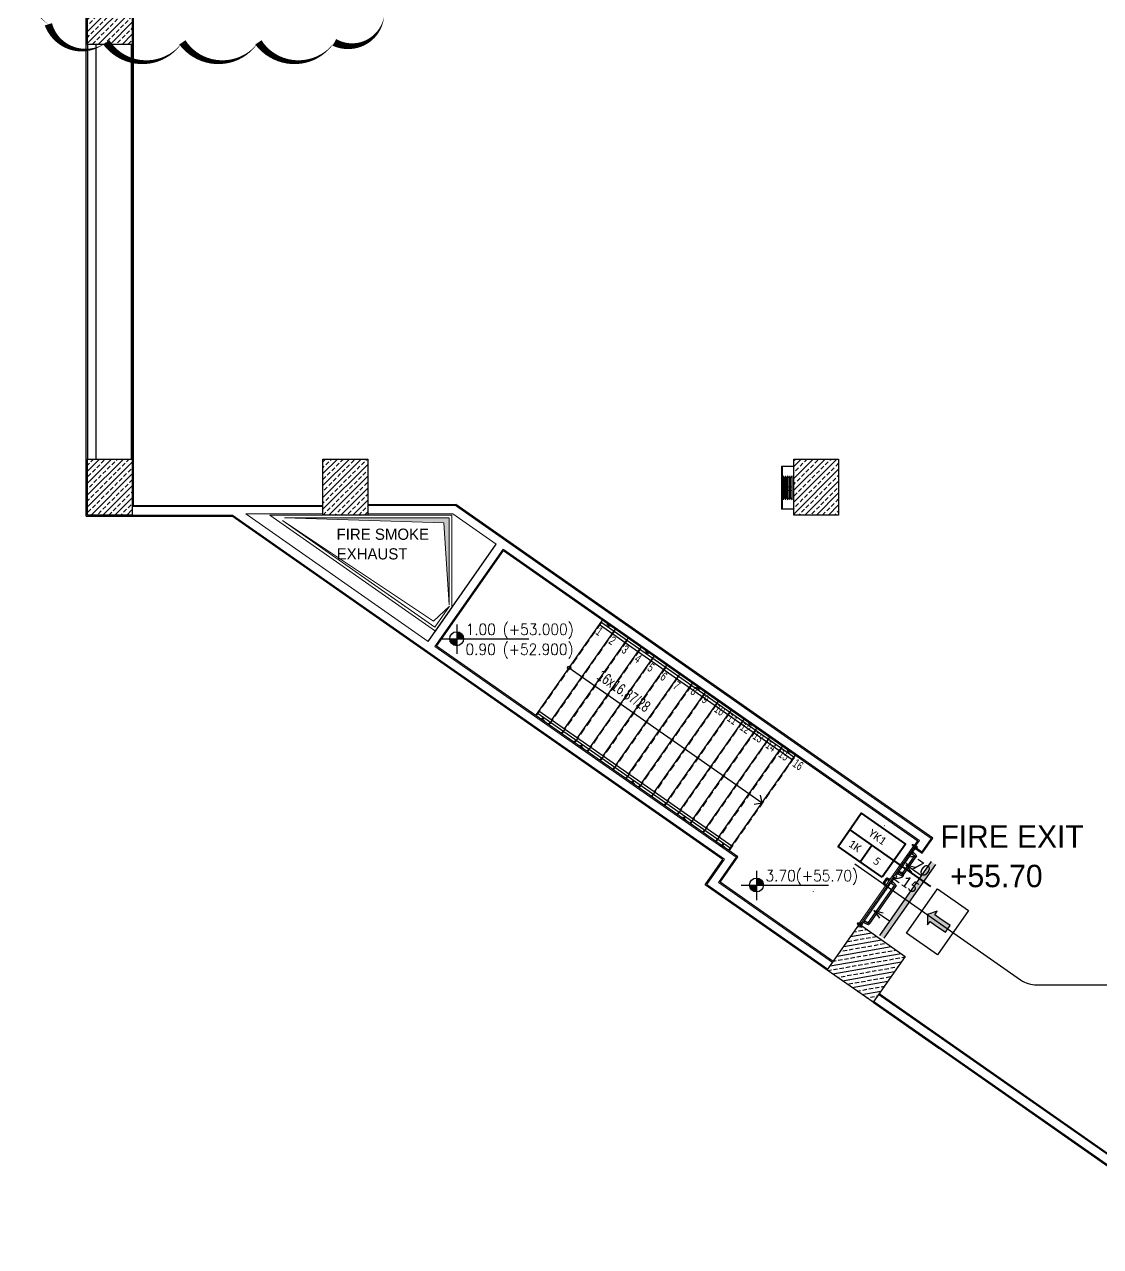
# Model space of a CAD drawing. Header units: metres. Extents: x -11418 to 773, y -8631 to 3561.
# Drawn here: x -9851 to -7931, y -8031 to -5850 of the extents above; entities that cross this region are included whole.
import ezdxf
from ezdxf.enums import TextEntityAlignment as Align

# ---------------------------------------------------------------- set-up
doc = ezdxf.new("R2010")
doc.units = ezdxf.units.M
doc.header["$LTSCALE"] = 0.01
doc.header["$MEASUREMENT"] = 0
doc.linetypes.add('DOT', pattern=[6.35, 0, -6.35])
doc.linetypes.add('HIDDEN', pattern=[9.525, 6.35, -3.175])
doc.layers.get('0').update_dxf_attribs({"color": 30, "lineweight": 0})
for name, color, linetype in [('6', 242, 'Continuous'), ('AG-DOOR', 2, 'Continuous'), ('AG-DOOR-OPENING', 9, 'HIDDEN'), ('AG-ELEV-02', 152, 'Continuous'), ('AG-HATCH', 9, 'Continuous'), ('AG-HIDDEN', 9, 'HIDDEN'), ('AG-PLASTER', 73, 'Continuous'), ('AG-STAIR', 3, 'Continuous'), ('AG-TEXT', 7, 'Continuous'), ('AR-HANDRAIL', 20, 'Continuous'), ('AR-WALL-GYP-WHITE', 44, 'Continuous'), ('V-0_Hatch_Concrete', 252, 'Continuous'), ('V-0_Notation_Level_200', 2, 'Continuous'), ('V-0_Notation_Level_200 @ 10', 2, 'Continuous'), ('V-0_Notation_Level_200 @ 50', 2, 'Continuous'), ('V-2_Column', 160, 'Continuous')]:
    doc.layers.add(name, color=color, linetype=linetype)
for name, color, linetype, lineweight in [('AG-DOOR-NOTATION-FIRE', 1, 'Continuous', 40), ('AG-Door_Aluminum', 60, 'Continuous', 13), ('AG-FIRE-HOSE', 1, 'Continuous', 0), ('AG-Insulation_Heat_Rockwool', 95, 'BATTING', 13), ('AG-Metal_Profile', 122, 'Continuous', 18), ('AG-Wall', 4, 'Continuous', 20), ('HOLD', 7, 'Continuous', 0), ('shaft', 3, 'Continuous', 20)]:
    doc.layers.add(name, color=color, linetype=linetype, lineweight=lineweight)
doc.styles.add('$0$IIS IKEA SANS', font='')
doc.styles.add('ARIAL', font='arial.ttf', dxfattribs={"width": 0.9})
doc.styles.add('CALIBRI LIGHT', font='calibril.ttf')
doc.styles.add('IIS IKEA SANS', font='')
doc.styles.add('KOT', font='simplex.shx', dxfattribs={"width": 0.9})
doc.styles.get('$0$IIS IKEA SANS').set_extended_font_data('IKEA Sans')
doc.styles.get('IIS IKEA SANS').set_extended_font_data('IKEA Sans')
doc.linetypes.add('BATTING', pattern='A,0.00254,-2.54,[134,ltypeshp.shx,S=2.54,R=0,X=-2.54,Y=0],-5.08,[134,ltypeshp.shx,S=2.54,R=180,X=2.54,Y=0],-2.54', length=10.16254)

# ---------------------------------------------------------------- blocks, each defined once
blk = doc.blocks.new('IIS_RoomInfo_2D')
at = {"style": 'IIS IKEA SANS'}
for tag, p, height in [('IIS_ROOMINFO_1:ROOMNAME', (-5.19, 1.61), 2), ('IIS_ROOMINFO_1:ROOMNO', (-5.19, -1.39), 2), ('IIS_ROOMINFO_1:ROOMM2', (-5.19, -3.64), 1.25)]:
    blk.add_attdef(tag, p, '', height=height, dxfattribs=at)
blk = doc.blocks.new('150714_ARSA$0$KOLON 80X120')
at = {"layer": 'V-0_Hatch_Concrete'}
h = blk.add_hatch(dxfattribs=at)
h.set_pattern_fill('ANSI33', color=256, scale=60)
h.set_pattern_definition([(45, (-19036.79, -4512.143), (-10.606602, 10.606602), []), (45, (-19026.183, -4512.143), (-10.606602, 10.606602), [7.5, -3.75])])
h.paths.add_polyline_path([(0, 100), (80, 100), (80, 0), (0, 0)])
at = {"layer": 'V-2_Column'}
blk.add_lwpolyline([(0, 100), (80, 100), (80, 0), (0, 0), (0, 100)], dxfattribs=at)
blk = doc.blocks.new('YD')
at = {"lineweight": 13}
for p, q in [((-220, 770, 1020), (-220, 507, 1020)), ((-220, 770, 1020), (0, 770, 1020)), ((-8, 762, 1020), (-204, 762, 1020)), ((-204, 762, 1020), (-204, 16, 1020)), ((-8, 8, 1020), (-8, 762, 1020)), ((0, 770, 1020), (0, 0, 1020)), ((-220, 16, 1020), (-220, 507, 1020)), ((-181, 605, 1020), (-185, 605, 1020)), ((-185, 605, 1020), (-185, 173, 1020)), ((-181, 605, 1020), (-165, 564, 1020)), ((-181, 605, 1020), (-181, 173, 1020)), ((-181, 437, 1020), (-31, 437, 1020)), ((-149, 605, 1020), (-165, 564, 1020)), ((-165, 564, 1020), (-165, 214, 1020)), ((-149, 605, 1020), (-130, 569, 1020)), ((-149, 605, 1020), (-149, 173, 1020)), ((-110, 605, 1020), (-130, 569, 1020)), ((-130, 569, 1020), (-130, 209, 1020)), ((-110, 605, 1020), (-90, 569, 1020)), ((-110, 605, 1020), (-110, 173, 1020)), ((-71, 605, 1020), (-90, 569, 1020)), ((-90, 569, 1020), (-90, 209, 1020)), ((-71, 605, 1020), (-51, 569, 1020)), ((-71, 605, 1020), (-71, 173, 1020)), ((-31, 605, 1020), (-51, 569, 1020)), ((-51, 569, 1020), (-51, 209, 1020)), ((-31, 173, 1020), (-31, 605, 1020)), ((-28, 605, 1020), (-31, 605, 1020)), ((-28, 173, 1020), (-28, 605, 1020)), ((-181, 369, 1020), (-31, 369, 1020)), ((-220, 0, 1020), (-220, 16, 1020)), ((0, 0, 1020), (-220, 0, 1020)), ((-204, 16, 1020), (-204, 8, 1020)), ((-204, 8, 1020), (-8, 8, 1020)), ((-185, 173, 1020), (-181, 173, 1020)), ((-181, 173, 1020), (-165, 214, 1020)), ((-149, 173, 1020), (-165, 214, 1020)), ((-149, 173, 1020), (-130, 209, 1020)), ((-110, 173, 1020), (-130, 209, 1020)), ((-110, 173, 1020), (-90, 209, 1020)), ((-71, 173, 1020), (-90, 209, 1020)), ((-71, 173, 1020), (-51, 209, 1020)), ((-31, 173, 1020), (-51, 209, 1020)), ((-31, 173, 1020), (-28, 173, 1020))]:
    blk.add_line(p, q, dxfattribs=at)
blk = doc.blocks.new('conta')
at = {"layer": 'AG-Door_Aluminum', "color": 9, "ltscale": 10}
for p, q in [((-2649.9, 5345.5), (-2649.8, 5345.6)), ((-2649.9, 5344.5), (-2649.8, 5344.3)), ((-2649.8, 5344.3), (-2649.7, 5344.3)), ((-2649.7, 5345.4), (-2649.3, 5345.4)), ((-2649.2, 5345.4), (-2649.1, 5345.5)), ((-2649, 5344), (-2648.8, 5343.8)), ((-2648.9, 5344.1), (-2648.7, 5343.9)), ((-2648.8, 5345.1), (-2648.6, 5345.3)), ((-2648.8, 5344.9), (-2648.6, 5345.2)), ((-2648.7, 5343.8), (-2648.7, 5343.8)), ((-2648.6, 5345.3), (-2648.6, 5345.3))]:
    blk.add_line(p, q, dxfattribs=at)
for centre, radius, start, end in [((-2649.8, 5345.5), 0.05, 140.6345, 188.9372), ((-2653, 5345), 3.19, 350.4674, 8.9372), ((-2649.9, 5344.5), 0.02, 170.4674, 213.7451), ((-2649.7, 5345.6), 0.0696, 22.2428, 159.258), ((-2650.9, 5345), 1.24, 340.3382, 16.7772), ((-2649.7, 5344.6), 0.03, 160.3382, 273.2666), ((-2649.7, 5345.4), 0.03, 90, 196.7772), ((-2649.6, 5341.5), 3.01, 80.4362, 93.2666), ((-2649.3, 5345.5), 0.05, 270, 303.0062), ((-2649.2, 5344.1), 0.231, 353.9571, 81.9004), ((-2649.1, 5345.5), 0.03, 4.7972, 123.0062), ((-2649.1, 5344.5), 0.03, 260.4362, 338.7066), ((-2651.2, 5344.8), 2.33, 7.5897, 18.7951), ((-2649, 5345.6), 0.05, 18.7951, 42.1429), ((-2650.2, 5345), 1.27, 338.7066, 23.0418), ((-2648.9, 5344.1), 0.1, 173.9571, 217.2653), ((-2648.8, 5345.1), 0.05, 187.5897, 322.7347), ((-2658.2, 5345.2), 9.36, 353.6857, 357.8537), ((-2648.8, 5344.2), 0.1, 173.6857, 217.2653), ((-2648.8, 5344.8), 0.05, 142.7347, 180.2669), ((-2648.7, 5343.8), 0.05, 217.2653, 307.2653), ((-2648.7, 5343.8), 0.05, 307.2653, 37.2653), ((-2648.6, 5345.3), 0.05, 52.7347, 142.7347), ((-2648.6, 5345.3), 0.05, 322.7347, 52.7347)]:
    blk.add_arc(centre, radius, start, end, dxfattribs=at)
for points, knots in [([(-2649, 5345.6), (-2649, 5345.6), (-2649.1, 5345.7), (-2649.2, 5345.4), (-2649.3, 5345.7), (-2649.4, 5345.5), (-2649.5, 5345.7), (-2649.6, 5345.5), (-2649.7, 5345.6), (-2649.7, 5345.6)], [0.0086373, 0.0086373, 0.0086373, 0.0086373, 0.1097304, 0.3133405, 0.4430081, 0.5658764, 0.7165186, 0.8527974, 0.9648495, 0.9648495, 0.9648495, 0.9648495]), ([(-2649.7, 5344.3), (-2649.7, 5344.3), (-2649.7, 5344.5), (-2649.6, 5344.3), (-2649.3, 5344.4), (-2649.2, 5344.4), (-2649.2, 5344.4)], [0, 0, 0, 0, 0.1008757, 0.3841126, 0.5436166, 0.6906785, 0.6906785, 0.6906785, 0.6906785])]:
    blk.add_open_spline(points, degree=3, knots=knots, dxfattribs=at)
blk = doc.blocks.new('YANGIN KAC KAPI')
at = {"layer": 'AG-HATCH', "lineweight": 5, "ltscale": 2}
h = blk.add_hatch(color=256, dxfattribs=at)
h.dxf.hatch_style = 1
h.paths.add_polyline_path([(-1.643, -0.023), (-1.645, -0.023), (-1.645, -0.009), (-1.643, -0.009)])
h = blk.add_hatch(color=256, dxfattribs=at)
h.dxf.hatch_style = 1
h.paths.add_polyline_path([(0.023, -0.023), (0.025, -0.023), (0.025, -0.009), (0.023, -0.009)])
at = {"layer": 'AG-DOOR', "color": 4, "lineweight": -2, "ltscale": 10}
for p, q in [((-0.828, 0.047), (-0.828, 0.027)), ((-0.828, 0.027), (-0.808, 0.027)), ((-0.808, 0.027), (-0.808, 0.047)), ((-0.728, 0.077), (-0.798, 0.077)), ((-0.728, 0.057), (-0.798, 0.057)), ((-0.733, 0.019), (-0.733, 0.011)), ((-0.686, 0.021), (-0.731, 0.021)), ((-0.718, 0.021), (-0.718, 0.047)), ((-0.698, 0.021), (-0.698, 0.047)), ((-0.683, 0.011), (-0.683, 0.019))]:
    blk.add_line(p, q, dxfattribs=at)
at = {"layer": 'AG-DOOR', "color": 9, "linetype": 'HIDDEN', "ltscale": 100}
for p, q in [((-1.587, -0.046), (-1.587, -0.039)), ((-1.587, -0.046), (-1.587, -0.039)), ((-1.587, -0.046), (-1.587, -0.039)), ((-1.585, -0.049), (-1.555, -0.049)), ((-1.568, -0.139), (-1.547, -0.139)), ((-1.552, -0.039), (-1.552, -0.046)), ((-1.552, -0.046), (-1.552, -0.101)), ((-1.547, -0.104), (-1.55, -0.104)), ((-1.547, -0.104), (-1.547, -0.139)), ((-0.738, -0.111), (-1.547, -0.111)), ((-0.738, -0.139), (-1.547, -0.139)), ((-0.738, -0.104), (-0.738, -0.139)), ((-0.738, -0.104), (-0.735, -0.104)), ((-0.717, -0.139), (-0.738, -0.139)), ((-0.733, -0.046), (-0.733, -0.039)), ((-0.733, -0.046), (-0.733, -0.039)), ((-0.733, -0.046), (-0.733, -0.039)), ((-0.733, -0.046), (-0.733, -0.101)), ((-0.7, -0.049), (-0.731, -0.049)), ((-0.698, -0.039), (-0.698, -0.046)), ((-0.527, -0.039), (-0.527, -0.046)), ((-0.525, -0.049), (-0.495, -0.049)), ((-0.508, -0.139), (-0.487, -0.139)), ((-0.492, -0.046), (-0.492, -0.039)), ((-0.492, -0.046), (-0.492, -0.039)), ((-0.492, -0.046), (-0.492, -0.039)), ((-0.492, -0.046), (-0.492, -0.101)), ((-0.487, -0.104), (-0.49, -0.104)), ((-0.487, -0.104), (-0.487, -0.139)), ((-0.487, -0.111), (-0.098, -0.111)), ((-0.487, -0.139), (-0.098, -0.139)), ((-0.098, -0.104), (-0.098, -0.139)), ((-0.098, -0.104), (-0.095, -0.104)), ((-0.077, -0.139), (-0.098, -0.139)), ((-0.093, -0.039), (-0.093, -0.046)), ((-0.093, -0.046), (-0.093, -0.101)), ((-0.06, -0.049), (-0.09, -0.049)), ((-0.058, -0.046), (-0.058, -0.039)), ((-0.058, -0.046), (-0.058, -0.039)), ((-0.058, -0.046), (-0.058, -0.039))]:
    blk.add_line(p, q, dxfattribs=at)
at = {"layer": 'AG-DOOR', "color": 9, "ltscale": 10}
for p, q in [((-0.627, -0.001), (-0.63, -0.001)), ((-0.63, -0.02), (-0.627, -0.02)), ((-0.627, -0.016), (-0.627, -0.001)), ((-0.627, -0.004), (-0.617, -0.004)), ((-0.627, -0.006), (-0.617, -0.006)), ((-0.617, -0.01), (-0.627, -0.016)), ((-0.627, -0.02), (-0.627, -0.016))]:
    blk.add_line(p, q, dxfattribs=at)
at = {"layer": 'AG-DOOR', "color": 4, "lineweight": -2, "ltscale": 10}
for centre, radius, start, end in [((-0.798, 0.047), 0.03, 90, 180), ((-0.798, 0.047), 0.01, 90, 180), ((-0.731, 0.019), 0.0025, 90, 180), ((-0.728, 0.047), 0.03, 0, 90), ((-0.728, 0.047), 0.01, 0, 90), ((-0.686, 0.019), 0.0025, 0, 90)]:
    blk.add_arc(centre, radius, start, end, dxfattribs=at)
at = {"layer": 'AG-DOOR', "color": 9, "linetype": 'HIDDEN', "ltscale": 100}
for centre, radius, start, end in [((-1.212, -0.023), 0.376, 183.5277, 197.6198), ((-1.585, -0.046), 0.0025, 180, 270), ((-1.568, -0.136), 0.0025, 197.6198, 270), ((-1.555, -0.046), 0.0025, 270, 0), ((-1.55, -0.101), 0.0025, 180, 270), ((-0.735, -0.101), 0.0025, 270, 0), ((-0.731, -0.046), 0.0025, 180, 270), ((-0.731, -0.046), 0.0025, 180, 270), ((-0.731, -0.046), 0.0025, 180, 270), ((-0.717, -0.136), 0.0025, 270, 342.3802), ((-1.074, -0.023), 0.376, 342.3802, 356.4723), ((-0.7, -0.046), 0.0025, 270, 0), ((-0.151, -0.023), 0.376, 183.5277, 197.6198), ((-0.525, -0.046), 0.0025, 180, 270), ((-0.508, -0.136), 0.0025, 197.6198, 270), ((-0.495, -0.046), 0.0025, 270, 0), ((-0.495, -0.046), 0.0025, 270, 0), ((-0.495, -0.046), 0.0025, 270, 0), ((-0.49, -0.101), 0.0025, 180, 270), ((-0.095, -0.101), 0.0025, 270, 0), ((-0.09, -0.046), 0.0025, 180, 270), ((-0.077, -0.136), 0.0025, 270, 342.3802), ((-0.433, -0.023), 0.376, 342.3802, 356.4723), ((-0.06, -0.046), 0.0025, 270, 0)]:
    blk.add_arc(centre, radius, start, end, dxfattribs=at)
at = {"layer": 'AG-DOOR-OPENING', "color": 9, "linetype": 'DOT', "ltscale": 80}
for points in [[(-1.657, 0.011), (-1.657, 1.007, -0.414214), (-1.656, 1.008), (-1.608, 1.008, -0.414214), (-1.607, 1.007), (-1.607, 0.011)], [(0.037, 0.011), (0.037, 0.635, 0.414214), (0.036, 0.636), (-0.012, 0.636, 0.414214), (-0.013, 0.635), (-0.013, 0.011)]]:
    blk.add_lwpolyline(points, format="xyb", dxfattribs=at)
for centre, radius, start, end in [((-1.651, -0.034), 1.041, 2.4474, 90.355), ((0.027, -0.002), 0.638, 89.1449, 178.8679)]:
    blk.add_arc(centre, radius, start, end, dxfattribs=at)
at = {"layer": 'AG-Door_Aluminum', "color": 9, "ltscale": 10}
for p, q in [((-1.675, 0.025), (-1.679, 0.024)), ((-1.671, 0.014), (-1.67, 0.011)), ((-1.67, 0.011), (-1.668, 0.011)), ((-1.668, 0.011), (-1.669, 0.016)), ((-1.668, 0.01), (-1.668, 0.017)), ((-1.665, 0.01), (-1.665, 0.016)), ((-1.655, 0.019), (-1.66, 0.015)), ((-1.642, 0.008), (-1.657, 0.008)), ((-1.642, 0.005), (-1.643, 0.005)), ((-1.64, -0.009), (-1.64, 0.003)), ((0.02, -0.009), (0.02, 0.003)), ((0.022, 0.008), (0.037, 0.008)), ((0.022, 0.005), (0.023, 0.005)), ((0.035, 0.019), (0.04, 0.015)), ((0.045, 0.01), (0.045, 0.016)), ((0.048, 0.01), (0.048, 0.017)), ((0.048, 0.011), (0.049, 0.016)), ((0.05, 0.011), (0.048, 0.011)), ((0.051, 0.014), (0.05, 0.011)), ((0.055, 0.025), (0.059, 0.024)), ((-1.64, -0.017), (-1.64, -0.009)), ((-1.637, -0.017), (-1.64, -0.017)), ((0.017, -0.017), (0.02, -0.017)), ((0.02, -0.017), (0.02, -0.009))]:
    blk.add_line(p, q, dxfattribs=at)
at = {"layer": 'AG-Door_Aluminum', "ltscale": 0.3}
for p, q in [((-1.657, 0.009), (-1.657, 0.01)), ((-1.656, 0.011), (-0.611, 0.011)), ((-1.656, 0.01), (-0.611, 0.01)), ((-1.656, 0.01), (-1.656, 0.009)), ((-1.656, 0.009), (-1.637, 0.009)), ((-1.656, 0.008), (-1.639, 0.008)), ((-1.655, 0.009), (-1.655, 0.01)), ((-1.639, 0.009), (-1.639, 0.008)), ((-1.637, -0.009), (-1.637, 0.009)), ((-1.636, -0.009), (-1.636, 0.009)), ((-0.631, -0.009), (-0.631, 0.009)), ((-0.63, -0.009), (-0.63, 0.009)), ((-0.611, 0.009), (-0.63, 0.009)), ((-0.628, 0.009), (-0.628, 0.008)), ((-0.611, 0.008), (-0.628, 0.008)), ((-0.619, 0.006), (-0.619, -0.001)), ((-0.618, 0.007), (-0.598, 0.007)), ((-0.617, 0.006), (-0.598, 0.006)), ((-0.612, 0.009), (-0.612, 0.01)), ((-0.611, 0.01), (-0.611, 0.009)), ((-0.61, 0.009), (-0.61, 0.01)), ((-0.598, 0.007), (-0.595, 0.011)), ((-0.598, 0.006), (-0.594, 0.01)), ((0.036, 0.011), (-0.595, 0.011)), ((0.036, 0.01), (-0.594, 0.01)), ((0.016, -0.009), (0.016, 0.009)), ((0.017, -0.009), (0.017, 0.009)), ((0.036, 0.009), (0.017, 0.009)), ((0.019, 0.009), (0.019, 0.008)), ((0.036, 0.008), (0.019, 0.008)), ((0.035, 0.009), (0.035, 0.01)), ((0.036, 0.01), (0.036, 0.009)), ((0.037, 0.009), (0.037, 0.01)), ((-1.637, -0.038), (-1.637, -0.009)), ((-1.636, -0.038), (-1.636, -0.009)), ((-0.631, -0.038), (-1.636, -0.038)), ((-1.636, -0.039), (-0.631, -0.039)), ((-0.647, -0.058), (-0.647, -0.042)), ((-0.646, -0.041), (-0.634, -0.041)), ((-0.646, -0.057), (-0.646, -0.043)), ((-0.578, -0.059), (-0.646, -0.059)), ((-0.645, -0.042), (-0.634, -0.042)), ((-0.579, -0.058), (-0.645, -0.058)), ((-0.634, -0.043), (-0.635, -0.049)), ((-0.634, -0.05), (-0.619, -0.05)), ((-0.631, -0.038), (-0.631, -0.009)), ((-0.63, -0.038), (-0.63, -0.009)), ((-0.618, -0.049), (-0.618, -0.042)), ((-0.578, -0.039), (-0.578, -0.057)), ((-0.577, -0.038), (0.016, -0.038)), ((-0.577, -0.039), (-0.577, -0.058)), ((0.016, -0.039), (-0.577, -0.039)), ((0.016, -0.038), (0.016, -0.009)), ((0.017, -0.038), (0.017, -0.009))]:
    blk.add_line(p, q, dxfattribs=at)
at = {"layer": 'AG-Door_Aluminum', "color": 4, "ltscale": 0.3}
for p, q in [((-1.645, 0.004), (-1.645, -0.006)), ((0.025, 0.004), (0.025, -0.006)), ((-1.645, -0.038), (-1.657, -0.038)), ((-1.647, -0.009), (-1.647, -0.008)), ((-1.647, -0.023), (-1.647, -0.009)), ((-1.645, -0.025), (-1.645, -0.038)), ((0.025, -0.025), (0.025, -0.038)), ((0.025, -0.038), (0.037, -0.038)), ((0.027, -0.009), (0.027, -0.008)), ((0.027, -0.023), (0.027, -0.009))]:
    blk.add_line(p, q, dxfattribs=at)
for points in [[(-1.674, 0.007), (-1.674, 0), (-1.676, 0), (-1.676, 0.007, -0.414214), (-1.673, 0.01), (-1.662, 0.01, -0.414214), (-1.66, 0.008, 0.414214), (-1.659, 0.007), (-1.646, 0.007)], [(-1.646, 0.005), (-1.659, 0.005, -0.414214), (-1.662, 0.008, 0.414214), (-1.662, 0.008), (-1.673, 0.008, 0.414214), (-1.674, 0.007)], [(-1.643, 0.004), (-1.643, -0.006, -0.414214), (-1.645, -0.008, 0.414214), (-1.645, -0.009), (-1.645, -0.023, 0.414214), (-1.645, -0.023, -0.414214), (-1.643, -0.025), (-1.643, -0.038, -0.414214), (-1.645, -0.04), (-1.657, -0.04, 1), (-1.657, -0.043), (-1.622, -0.043)], [(0.023, 0.004), (0.023, -0.006, 0.414214), (0.025, -0.008, -0.414214), (0.025, -0.009), (0.025, -0.023, -0.414214), (0.025, -0.023, 0.414214), (0.023, -0.025), (0.023, -0.038, 0.414214), (0.025, -0.04), (0.037, -0.04, -1), (0.037, -0.043), (0.002, -0.043)], [(0.054, 0.007), (0.054, 0), (0.056, 0), (0.056, 0.007, 0.414214), (0.053, 0.01), (0.042, 0.01, 0.414214), (0.04, 0.008, -0.414214), (0.039, 0.007), (0.026, 0.007)], [(0.026, 0.005), (0.039, 0.005, 0.414214), (0.042, 0.008, -0.414214), (0.042, 0.008), (0.053, 0.008, -0.414214), (0.054, 0.007)], [(-1.631, -0.043), (-1.631, -0.041), (-1.622, -0.041, -1), (-1.622, -0.045), (-1.657, -0.045)], [(0.011, -0.043), (0.011, -0.041), (0.002, -0.041, 1), (0.002, -0.045), (0.037, -0.045)]]:
    blk.add_lwpolyline(points, format="xyb", dxfattribs=at)
at = {"layer": 'AG-Door_Aluminum', "ltscale": 0.3}
for points in [[(-0.618, 0.005), (-0.618, 0, 0.414214), (-0.617, -0.001), (-0.617, -0.001, -0.414214), (-0.616, -0.002), (-0.616, -0.04, -0.414214), (-0.617, -0.041), (-0.617, -0.041)], [(-0.618, -0.002), (-0.617, -0.002, -0.414214), (-0.617, -0.002), (-0.617, -0.04, -0.414214), (-0.617, -0.04), (-0.618, -0.04, 0.414214), (-0.619, -0.041), (-0.619, -0.049, -0.414214), (-0.619, -0.049), (-0.633, -0.049, -0.469603), (-0.634, -0.048), (-0.633, -0.042)]]:
    blk.add_lwpolyline(points, format="xyb", dxfattribs=at)
at = {"layer": 'AG-Door_Aluminum', "color": 9, "ltscale": 10}
for centre in [(-1.663, 0.029), (0.043, 0.029)]:
    blk.add_circle(centre, 0.0126, dxfattribs=at)
for centre, radius, start, end in [((-1.663, 0.029), 0.0163, 196.3458, 241.2012), ((-1.672, 0.016), 0.00297, 12.1292, 36.6827), ((-1.657, 0.012), 0.007, 144.8285, 196.6008), ((-1.657, 0.012), 0.004, 133.501, 269.7288), ((-1.642, 0.003), 0.005, 0, 89.9977), ((-1.642, 0.003), 0.002, 0, 90), ((0.022, 0.003), 0.005, 90.0023, 180), ((0.022, 0.003), 0.002, 90, 180), ((0.037, 0.012), 0.004, 270.2712, 46.499), ((0.037, 0.012), 0.007, 343.3992, 35.1715), ((0.052, 0.016), 0.00297, 143.3173, 167.8708), ((0.043, 0.029), 0.0163, 298.7988, 343.6542)]:
    blk.add_arc(centre, radius, start, end, dxfattribs=at)
at = {"layer": 'AG-Door_Aluminum', "ltscale": 0.3}
for centre, radius, start, end in [((-1.656, 0.01), 0.001, 90, 180), ((-1.656, 0.009), 0.001, 180, 270), ((-1.637, 0.009), 0.001, 0, 90), ((-0.63, 0.009), 0.001, 90, 180), ((-0.618, 0.006), 0.001, 90, 180), ((-0.617, 0.005), 0.0005, 90, 180), ((-0.611, 0.01), 0.001, 0, 90), ((-0.611, 0.009), 0.001, 270, 0), ((0.017, 0.009), 0.001, 90, 180), ((0.036, 0.01), 0.001, 0, 90), ((0.036, 0.009), 0.001, 270, 0), ((-1.636, -0.038), 0.001, 180, 270), ((-0.646, -0.042), 0.001, 90, 180), ((-0.646, -0.058), 0.001, 180, 270), ((-0.645, -0.043), 0.0005, 90, 180), ((-0.645, -0.057), 0.0005, 180, 270), ((-0.634, -0.049), 0.001, 168.932, 270), ((-0.634, -0.042), 0.001, 349.3803, 90), ((-0.634, -0.043), 0.0005, 348.932, 90), ((-0.631, -0.038), 0.001, 270, 0), ((-0.618, -0.001), 0.001, 180, 270), ((-0.619, -0.049), 0.001, 270, 0), ((-0.617, -0.042), 0.0005, 90, 180), ((-0.579, -0.057), 0.0005, 270, 0), ((-0.577, -0.039), 0.001, 90.0003, 180), ((-0.578, -0.058), 0.001, 270, 0), ((-0.577, -0.039), 0.0005, 90, 180), ((0.016, -0.038), 0.001, 270, 0)]:
    blk.add_arc(centre, radius, start, end, dxfattribs=at)
at = {"layer": 'AG-Door_Aluminum', "color": 4, "ltscale": 0.3}
for centre, radius, start, end in [((-1.646, 0.004), 0.0026, 0, 90), ((-1.646, 0.004), 0.0008, 0, 90), ((0.026, 0.004), 0.0026, 90, 180), ((0.026, 0.004), 0.0008, 90, 180), ((-1.657, -0.042), 0.0033, 90, 270), ((-1.645, -0.008), 0.002, 90, 180), ((-1.645, -0.023), 0.002, 180, 270), ((-1.645, -0.006), 0.0005, 270, 0), ((-1.645, -0.025), 0.0005, 0, 90), ((-1.645, -0.038), 0.0005, 270, 0), ((0.025, -0.008), 0.002, 0, 90), ((0.025, -0.006), 0.0005, 180, 270), ((0.025, -0.023), 0.002, 270, 0), ((0.025, -0.025), 0.0005, 90, 180), ((0.025, -0.038), 0.0005, 180, 270), ((0.037, -0.042), 0.0033, 270, 90)]:
    blk.add_arc(centre, radius, start, end, dxfattribs=at)
at = {"layer": 'AG-HATCH', "color": 9, "linetype": 'Continuous'}
for p, q in [((-1.657, -0.043), (-1.657, -0.042)), ((-1.651, -0.042), (-1.65, -0.04)), ((-1.651, -0.043), (-1.638, -0.043)), ((-1.65, -0.041), (-1.65, -0.041)), ((-1.65, -0.042), (-1.648, -0.042)), ((-1.648, -0.041), (-1.647, -0.04)), ((-1.647, -0.041), (-1.647, -0.041)), ((-1.647, -0.042), (-1.645, -0.042)), ((-1.643, -0.04), (-1.643, -0.035)), ((-1.642, -0.035), (-1.641, -0.04)), ((0.031, -0.043), (0.018, -0.043)), ((0.022, -0.035), (0.021, -0.04)), ((0.023, -0.04), (0.023, -0.035)), ((0.027, -0.042), (0.025, -0.042)), ((0.028, -0.041), (0.027, -0.04)), ((0.027, -0.041), (0.027, -0.041)), ((0.03, -0.042), (0.028, -0.042)), ((0.031, -0.042), (0.03, -0.04)), ((0.03, -0.041), (0.03, -0.041)), ((0.032, -0.043), (0.032, -0.042))]:
    blk.add_line(p, q, dxfattribs=at)
at = {"layer": 'AG-HATCH', "ltscale": 2.5}
for points in [[(-1.68, -0.06), (-1.66, -0.06), (-1.66, -0.02), (-1.68, -0.02), (-1.68, -0.06)], [(0.04, -0.06), (0.06, -0.06), (0.06, -0.02), (0.04, -0.02), (0.04, -0.06)]]:
    blk.add_lwpolyline(points, dxfattribs=at)
at = {"layer": 'AG-HATCH', "lineweight": 5, "ltscale": 2}
for points in [[(-1.645, -0.023), (-1.643, -0.023), (-1.643, -0.009), (-1.645, -0.009), (-1.645, -0.023)], [(0.025, -0.023), (0.023, -0.023), (0.023, -0.009), (0.025, -0.009), (0.025, -0.023)]]:
    blk.add_lwpolyline(points, dxfattribs=at)
at = {"layer": 'AG-HATCH', "color": 9, "linetype": 'Continuous'}
for centre, radius, start, end in [((-1.646, -0.175), 0.134, 92.2975, 94.4863), ((-1.651, -0.018), 0.0251, 258.2003, 270.9174), ((-1.65, -0.041), 0.000316, 324.9586, 145.0152), ((-1.65, -0.041), 0.000211, 145.0123, 270), ((-1.648, -0.041), 0.00105, 270.0106, 324.9923), ((-1.647, -0.041), 0.000316, 331.169, 157.4401), ((-1.647, -0.041), 0.000211, 151.2102, 270), ((-1.645, -0.04), 0.00211, 270, 0), ((-1.642, -0.035), 0.000526, 15.5884, 180), ((-1.639, -0.04), 0.00147, 195.5887, 270), ((-1.639, -0.017), 0.0245, 268.7806, 294.546), ((-1.642, -0.011), 0.0327, 278.2922, 296.0474), ((-1.628, -0.04), 0.000526, 285.3148, 104.5082), ((0.019, -0.017), 0.0245, 245.454, 271.2194), ((0.008, -0.04), 0.000526, 75.4918, 254.6852), ((0.022, -0.011), 0.0327, 243.9526, 261.7078), ((0.019, -0.04), 0.00147, 270, 344.4113), ((0.022, -0.035), 0.000526, 0, 164.4116), ((0.025, -0.04), 0.00211, 180, 270), ((0.027, -0.041), 0.000316, 22.5599, 208.831), ((0.027, -0.041), 0.000211, 270, 28.7898), ((0.028, -0.041), 0.00105, 215.0077, 269.9894), ((0.03, -0.041), 0.000316, 34.9848, 215.0414), ((0.03, -0.041), 0.000211, 270, 34.9877), ((0.031, -0.042), 0.000526, 0, 35.0077), ((0.031, -0.043), 0.000526, 270, 0)]:
    blk.add_arc(centre, radius, start, end, dxfattribs=at)
at = {"layer": 'AG-Insulation_Heat_Rockwool', "ltscale": 48}
for p, q in [((-0.631, -0.014), (-1.636, -0.014)), ((-0.616, -0.014), (0.016, -0.014))]:
    blk.add_line(p, q, dxfattribs=at)
at = {"layer": 'AG-Door_Aluminum', "ltscale": 0.3, "xscale": -0.01, "yscale": 0.01, "zscale": 0.01, "rotation": 270}
blk.add_blockref('conta', (-54.078, 26.45), dxfattribs=at)
blk = doc.blocks.new('KAPIYON')
at = {"layer": '6'}
blk.add_hatch(color=2, dxfattribs=at).paths.add_polyline_path([(1584376.1, 117133.6), (1584364.2, 117133.6), (1584364.2, 117115.1), (1584364.2, 117105.6), (1584357.6, 117105.6), (1584370.2, 117096.6), (1584382.7, 117105.6), (1584376.1, 117105.6), (1584376.1, 117115.1)])
at = {"layer": '6', "color": 4}
blk.add_lwpolyline([(1584330, 117143.2), (1584410.3, 117143.2), (1584410.3, 117087), (1584330, 117087), (1584330, 117143.2)], dxfattribs=at)
at = {"layer": '6', "color": 2}
blk.add_lwpolyline([(1584376.1, 117133.6), (1584364.2, 117133.6), (1584364.2, 117115.1), (1584364.2, 117105.6), (1584357.6, 117105.6), (1584370.2, 117096.6), (1584382.7, 117105.6), (1584376.1, 117105.6), (1584376.1, 117115.1)], close=True, dxfattribs=at)
blk = doc.blocks.new('A$C07630900')
at = {"layer": '6', "xscale": 0.5, "yscale": 0.5, "zscale": 0.5, "rotation": 270}
blk.add_blockref('KAPIYON', (-58543.51, 792191.76), dxfattribs=at)
blk = doc.blocks.new('A$C2DA34C5B')
at = {"xscale": 24, "yscale": 24, "zscale": 24}
blk.add_blockref('A$C07630900', (315, -160), dxfattribs=at)
blk = doc.blocks.new('I')
at = {"layer": '6', "linetype": 'Continuous'}
blk.add_hatch(color=4, dxfattribs=at).paths.add_polyline_path([(208591, 128493), (208591, 128667), (205379, 128667), (205379, 128493)])
at = {"layer": '6', "color": 4}
for p, q in [((208591, 128667), (205379, 128667)), ((205379, 128493), (208591, 128493))]:
    blk.add_line(p, q, dxfattribs=at)
at = {"layer": '6'}
for p, q in [((205991, 128493), (205991, 127812)), ((207979, 128493), (207979, 127812)), ((205991, 127812), (205877, 128131)), ((205991, 127812), (206104, 128131)), ((207979, 127812), (207866, 128131)), ((207979, 127812), (208093, 128131))]:
    blk.add_line(p, q, dxfattribs=at)
blk = doc.blocks.new('A$C797D3CE4')
at = {"layer": '6', "xscale": -0.4999999999999911, "yscale": 0.4999999999999911, "zscale": 0.4999999999999911, "rotation": 180}
blk.add_blockref('I', (-103492, 64334), dxfattribs=at)
at = {"layer": '6', "ltscale": 250, "rotation": 270}
blk.add_blockref('A$C2DA34C5B', (-12, 33), dxfattribs=at)
blk = doc.blocks.new('A$C7CF9443E')
at = {"layer": '6'}
for p, q in [((-11.63, -59.879), (-8.675, -61.948)), ((-8.388, -62.038), (0.753, -62.038))]:
    blk.add_line(p, q, dxfattribs=at)
blk.add_arc((-8.388, -61.538), 0.5, 235, 270, dxfattribs=at)
at = {"layer": '6', "xscale": 0.0009999999999854483, "yscale": 0.0009999999999854483, "zscale": 0.0009999999999854483, "rotation": 54.99999999999382}
blk.add_blockref('A$C797D3CE4', (-10.656, -60.546), dxfattribs=at)
blk = doc.blocks.new('*U45')
blk.add_lwpolyline([(1000, -450), (2200, -450), (2200, 450), (1000, 450)], close=True)
for points in [[(2200, 0), (0, 0)], [(1600, -450), (1600, 0)]]:
    blk.add_lwpolyline(points)
at = {"style": 'CALIBRI LIGHT'}
for tag, height, p in [('GENİŞLİK', 250, (500, 225)), ('BULUNDUĞU.KAT', 175, (1600, 225)), ('YÜKSEKLİK', 250, (500, -225)), ('KAPI.KODU', 175, (1300, -225)), ('KATTAKİ.SAYISI', 175, (1900, -225))]:
    blk.add_attdef(tag, text='', height=height, dxfattribs=at).set_placement(p, align=Align.MIDDLE_CENTER)
blk = doc.blocks.new('*U82')
h = blk.add_hatch(color=256)
h.paths.add_polyline_path([(0, 0), (248, 0, 0.414214), (0, 248)])
h.paths.add_polyline_path([(0, -248), (0, 0), (-248, 0, 0.414214)])
for p, q in [((0, 503), (0, -536)), ((-547, 0), (2570, 0))]:
    blk.add_line(p, q)
blk.add_circle((0, 0), 248)
at = {"style": 'KOT', "width": 0.9}
blk.add_attdef('BITMIS-KOT', text='', height=400, dxfattribs=at).set_placement((319, 15), align=Align.BOTTOM_LEFT)
blk.add_attdef('KABA-KOT', text='', height=400, dxfattribs=at).set_placement((314, -177), align=Align.TOP_LEFT)
blk = doc.blocks.new('*U112')
at = {"layer": 'V-0_Notation_Level_200 @ 10', "xscale": 0.01, "yscale": 0.01, "zscale": 0.01}
blk.add_blockref('*U82', (-11412.1, -7086.6), dxfattribs=at).add_auto_attribs({'KABA-KOT': '0.90 (+52.900)', 'BITMIS-KOT': '1.00 (+53.000)'})
at = {"layer": 'V-0_Notation_Level_200 @ 50', "xscale": 0.05, "yscale": 0.05, "zscale": 0.05}
blk.add_blockref('*U82', (-9079.7, -6946.6), dxfattribs=at).add_auto_attribs({'KABA-KOT': '0.90 (+52.900)', 'BITMIS-KOT': '1.00 (+53.000)'})
blk = doc.blocks.new('*U113')
at = {"layer": 'V-0_Notation_Level_200 @ 10', "xscale": 0.01, "yscale": 0.01, "zscale": 0.01}
blk.add_blockref('*U82', (-10877.2, -7526.1), dxfattribs=at).add_auto_attribs({'BITMIS-KOT': '3.70(+55.70)'})
at = {"layer": 'V-0_Notation_Level_200 @ 50', "xscale": 0.05, "yscale": 0.05, "zscale": 0.05}
blk.add_blockref('*U82', (-8544.8, -7386.1), dxfattribs=at).add_auto_attribs({'BITMIS-KOT': '3.70(+55.70)'})

msp = doc.modelspace()

# ---------------------------------------------------------------- hatches: boundary and pattern name
at = {"layer": 'shaft'}
h = msp.add_hatch(color=256, dxfattribs=at)
h.dxf.hatch_style = 1
h.paths.add_polyline_path([(-9093.4, -6885.9), (-9093.4, -6730.9), (-9386.8, -6730.9), (-9102.4, -6739.9)])
at = {"layer": 'V-0_Hatch_Concrete'}
h = msp.add_hatch(dxfattribs=at)
h.set_pattern_fill('ANSI33', color=256, scale=60, angle=-35)
h.paths.add_polyline_path([(-8361.5, -7456.1), (-8279.6, -7513.4), (-8336.9, -7595.4), (-8418.8, -7538)])

# ---------------------------------------------------------------- linework, layer by layer
at = {"layer": 'AG-ELEV-02'}
msp.add_line((-9659.7, -6625.9), (-9659.7, -5885.9), dxfattribs=at)
at = {"layer": 'AG-HIDDEN', "ltscale": 200}
for p, q in [((-8937.9, -7084.2), (-8818.6, -6913.8)), ((-8915, -7100.3), (-8795.7, -6929.9)), ((-8892.1, -7116.3), (-8772.8, -6945.9)), ((-8869.1, -7132.4), (-8749.8, -6962)), ((-8846.2, -7148.4), (-8726.9, -6978.1)), ((-8823.2, -7164.5), (-8703.9, -6994.1)), ((-8800.3, -7180.6), (-8681, -7010.2)), ((-8777.4, -7196.6), (-8658.1, -7026.2)), ((-8754.4, -7212.7), (-8635.1, -7042.3)), ((-8731.5, -7228.7), (-8612.2, -7058.4)), ((-8708.6, -7244.8), (-8589.3, -7074.4)), ((-8685.6, -7260.9), (-8566.3, -7090.5)), ((-8662.7, -7276.9), (-8543.4, -7106.5)), ((-8639.8, -7293), (-8520.5, -7122.6)), ((-8616.8, -7309), (-8497.5, -7138.7)), ((-8593.9, -7325.1), (-8474.6, -7154.7))]:
    msp.add_line(p, q, dxfattribs=at)
at = {"layer": 'AG-Metal_Profile'}
for points in [[(-9659.7, -5888.9), (-9657.7, -5888.9), (-9657.7, -5885.9), (-9659.7, -5885.9), (-9659.7, -5888.9)], [(-9659.7, -5948.9), (-9657.7, -5948.9), (-9657.7, -5945.9), (-9659.7, -5945.9), (-9659.7, -5948.9)], [(-9659.7, -6008.9), (-9657.7, -6008.9), (-9657.7, -6005.9), (-9659.7, -6005.9), (-9659.7, -6008.9)], [(-9659.7, -6068.9), (-9657.7, -6068.9), (-9657.7, -6065.9), (-9659.7, -6065.9), (-9659.7, -6068.9)], [(-9659.7, -6128.9), (-9657.7, -6128.9), (-9657.7, -6125.9), (-9659.7, -6125.9), (-9659.7, -6128.9)], [(-9659.7, -6188.9), (-9657.7, -6188.9), (-9657.7, -6185.9), (-9659.7, -6185.9), (-9659.7, -6188.9)], [(-9659.7, -6248.9), (-9657.7, -6248.9), (-9657.7, -6245.9), (-9659.7, -6245.9), (-9659.7, -6248.9)], [(-9659.7, -6308.9), (-9657.7, -6308.9), (-9657.7, -6305.9), (-9659.7, -6305.9), (-9659.7, -6308.9)], [(-9659.7, -6368.9), (-9657.7, -6368.9), (-9657.7, -6365.9), (-9659.7, -6365.9), (-9659.7, -6368.9)], [(-9659.7, -6428.9), (-9657.7, -6428.9), (-9657.7, -6425.9), (-9659.7, -6425.9), (-9659.7, -6428.9)], [(-9659.7, -6488.9), (-9657.7, -6488.9), (-9657.7, -6485.9), (-9659.7, -6485.9), (-9659.7, -6488.9)], [(-9659.7, -6548.9), (-9657.7, -6548.9), (-9657.7, -6545.9), (-9659.7, -6545.9), (-9659.7, -6548.9)], [(-9659.7, -6625.9), (-9657.7, -6625.9), (-9657.7, -6622.9), (-9659.7, -6622.9), (-9659.7, -6625.9)]]:
    msp.add_lwpolyline(points, dxfattribs=at)
for points in [[(-9659.5, -5888.7), (-9657.8, -5888.7), (-9657.8, -5886), (-9659.5, -5886)], [(-9659.5, -5948.7), (-9657.8, -5948.7), (-9657.8, -5946), (-9659.5, -5946)], [(-9659.5, -6008.7), (-9657.8, -6008.7), (-9657.8, -6006), (-9659.5, -6006)], [(-9659.5, -6068.7), (-9657.8, -6068.7), (-9657.8, -6066), (-9659.5, -6066)], [(-9659.5, -6128.7), (-9657.8, -6128.7), (-9657.8, -6126), (-9659.5, -6126)], [(-9659.5, -6188.7), (-9657.8, -6188.7), (-9657.8, -6186), (-9659.5, -6186)], [(-9659.5, -6248.7), (-9657.8, -6248.7), (-9657.8, -6246), (-9659.5, -6246)], [(-9659.5, -6308.7), (-9657.8, -6308.7), (-9657.8, -6306), (-9659.5, -6306)], [(-9659.5, -6368.7), (-9657.8, -6368.7), (-9657.8, -6366), (-9659.5, -6366)], [(-9659.5, -6428.7), (-9657.8, -6428.7), (-9657.8, -6426), (-9659.5, -6426)], [(-9659.5, -6488.7), (-9657.8, -6488.7), (-9657.8, -6486), (-9659.5, -6486)], [(-9659.5, -6548.7), (-9657.8, -6548.7), (-9657.8, -6546), (-9659.5, -6546)], [(-9659.5, -6625.7), (-9657.8, -6625.7), (-9657.8, -6623), (-9659.5, -6623)]]:
    msp.add_lwpolyline(points, close=True, dxfattribs=at)
at = {"layer": 'AG-PLASTER'}
for p, q in [((-9740.4, -6727.9), (-9740.4, -2515.9)), ((-9658.4, -6708.9), (-9318.4, -6708.9)), ((-9238.4, -6706.9), (-9081, -6706.9)), ((-8230.6, -7302.3), (-9081, -6706.9)), ((-9740.4, -6727.9), (-9479.9, -6727.9)), ((-8604.9, -7340.5), (-9479.9, -6727.9)), ((-8249.6, -7329.4), (-8230.6, -7302.3)), ((-8265.1, -7318.5), (-8257.1, -7307)), ((-8265.1, -7318.5), (-8249.6, -7329.4)), ((-8326, -7579.8), (-7703.5, -8015.7)), ((-7714.4, -8031.3), (-8336.9, -7595.4)), ((-8336.9, -7595.4), (-8219.8, -7677.4))]:
    msp.add_line(p, q, dxfattribs=at)
for points in [[(-8407.9, -7522.4), (-8610, -7380.9), (-8578.5, -7335.9), (-9115.7, -6959.7), (-8996.4, -6789.3), (-8257.1, -7307)], [(-8418.8, -7538), (-8636.5, -7385.6), (-8604.9, -7340.5)]]:
    msp.add_lwpolyline(points, dxfattribs=at)
at = {"layer": 'AG-STAIR'}
for p, q in [((-8938.7, -7083.6), (-8819.4, -6913.2)), ((-8910.1, -7091.5), (-8796.5, -6929.3)), ((-8887.1, -7107.6), (-8773.6, -6945.4)), ((-8864.2, -7123.6), (-8750.6, -6961.4)), ((-8841.3, -7139.7), (-8727.7, -6977.5)), ((-8818.3, -7155.7), (-8704.8, -6993.5)), ((-8795.4, -7171.8), (-8681.8, -7009.6)), ((-8772.5, -7187.9), (-8658.9, -7025.7)), ((-8749.5, -7203.9), (-8636, -7041.7)), ((-8726.6, -7220), (-8613, -7057.8)), ((-8703.7, -7236), (-8590.1, -7073.8)), ((-8915.8, -7099.7), (-8912.9, -7095.6)), ((-8680.7, -7252.1), (-8567.1, -7089.9)), ((-8657.8, -7268.2), (-8544.2, -7106)), ((-8892.9, -7115.7), (-8890, -7111.6)), ((-8869.9, -7131.8), (-8867.1, -7127.7)), ((-8634.8, -7284.2), (-8521.3, -7122)), ((-8847, -7147.9), (-8844.1, -7143.8)), ((-8611.9, -7300.3), (-8498.3, -7138.1)), ((-8824.1, -7163.9), (-8821.2, -7159.8)), ((-8589, -7316.3), (-8475.4, -7154.1)), ((-8801.1, -7180), (-8798.3, -7175.9)), ((-8778.2, -7196), (-8775.3, -7191.9)), ((-8755.3, -7212.1), (-8752.4, -7208)), ((-8732.3, -7228.2), (-8729.5, -7224.1)), ((-8709.4, -7244.2), (-8706.5, -7240.1)), ((-8686.5, -7260.3), (-8683.6, -7256.2)), ((-8663.5, -7276.3), (-8660.6, -7272.2)), ((-8640.6, -7292.4), (-8637.7, -7288.3)), ((-8617.6, -7308.5), (-8614.8, -7304.4)), ((-8594.7, -7324.5), (-8591.8, -7320.4))]:
    msp.add_line(p, q, dxfattribs=at)
at = {"layer": 'AG-STAIR', "color": 9}
msp.add_line((-8879.1, -6998.4), (-8535.1, -7239.3), dxfattribs=at)
msp.add_lwpolyline([(-8548.8, -7241.8), (-8535.1, -7239.3), (-8537.5, -7225.5)], dxfattribs=at)
msp.add_circle((-8879.1, -6998.4), 3, dxfattribs=at)
at = {"layer": 'AG-Wall', "lineweight": -2, "ltscale": 0.3, "transparency": 33554687}
for p, q in [((-9738.4, -5885.9), (-9738.4, -6625.9)), ((-9130.8, -6951.6), (-9009.2, -6778))]:
    msp.add_line(p, q, dxfattribs=at)
at = {"layer": 'AG-Wall', "lineweight": -2, "transparency": 33554687}
msp.add_line((-9723.4, -5885.9), (-9723.4, -6625.9), dxfattribs=at)
at = {"layer": 'AG-Wall'}
for p, q in [((-9658.4, -6710.9), (-9318.4, -6710.9)), ((-9238.4, -6708.9), (-9081.7, -6708.9)), ((-8233.4, -7302.8), (-9081.7, -6708.9)), ((-9658.4, -6725.9), (-9479.3, -6725.9)), ((-8602.2, -7340.1), (-9479.3, -6725.9)), ((-9456, -6723.9), (-9318.4, -6723.9)), ((-9130.8, -6951.6), (-9456, -6723.9)), ((-9238.4, -6723.9), (-9086.4, -6723.9)), ((-9009.2, -6778), (-9086.4, -6723.9)), ((-8250.1, -7326.6), (-8233.4, -7302.8)), ((-8262.3, -7318), (-8254.3, -7306.5)), ((-8262.3, -7318), (-8250.1, -7326.6)), ((-7704.6, -8017.3), (-8327.2, -7581.4)), ((-7713.2, -8029.6), (-8335.8, -7593.7))]:
    msp.add_line(p, q, dxfattribs=at)
at = {"layer": 'AG-Wall', "ltscale": 2.5}
for points in [[(-8409.1, -7524.1), (-8612.8, -7381.4), (-8581.3, -7336.4), (-9118.5, -6960.2), (-8996.9, -6786.6), (-8254.3, -7306.5)], [(-8417.7, -7536.4), (-8633.7, -7385.1), (-8602.2, -7340.1)]]:
    msp.add_lwpolyline(points, dxfattribs=at)
at = {"layer": 'AR-HANDRAIL', "ltscale": 2.5}
for p, q in [((-8933, -7075.4), (-8935.9, -7079.5)), ((-8591.8, -7320.4), (-8589, -7316.3))]:
    msp.add_line(p, q, dxfattribs=at)
for points in [[(-8825.2, -6921.4), (-8481.1, -7162.3), (-8478.3, -7158.2), (-8822.3, -6917.3)], [(-8591.8, -7320.4), (-8935.9, -7079.5)], [(-8933, -7075.4), (-8589, -7316.3)]]:
    msp.add_lwpolyline(points, dxfattribs=at)
at = {"layer": 'AR-HANDRAIL', "color": 9, "ltscale": 2.5}
for points in [[(-8810.8, -6919.3), (-8811.6, -6920.3), (-8805.8, -6924.3), (-8805.1, -6923.3)], [(-8742, -6967.4), (-8742.8, -6968.5), (-8737, -6972.5), (-8736.3, -6971.5)], [(-8650.3, -7031.7), (-8651, -7032.7), (-8645.3, -7036.7), (-8644.6, -7035.7)], [(-8930.1, -7089.6), (-8929.4, -7088.6), (-8923.7, -7092.6), (-8924.4, -7093.7)], [(-8558.5, -7095.9), (-8559.3, -7096.9), (-8553.5, -7101), (-8552.8, -7099.9)], [(-8861.3, -7137.8), (-8860.6, -7136.8), (-8854.9, -7140.8), (-8855.6, -7141.8)], [(-8489.7, -7144.1), (-8490.5, -7145.1), (-8484.7, -7149.1), (-8484, -7148.1)], [(-8769.6, -7202.1), (-8768.9, -7201), (-8763.1, -7205.1), (-8763.9, -7206.1)], [(-8677.8, -7266.3), (-8677.1, -7265.3), (-8671.4, -7269.3), (-8672.1, -7270.3)], [(-8609, -7314.5), (-8608.3, -7313.5), (-8602.6, -7317.5), (-8603.3, -7318.5)]]:
    msp.add_lwpolyline(points, close=True, dxfattribs=at)
for points in [[(-8809.1, -6922), (-8811.3, -6925.1)], [(-8808.3, -6922.6), (-8810.4, -6925.7)], [(-8740.3, -6970.2), (-8742.4, -6973.3)], [(-8739.5, -6970.8), (-8741.6, -6973.8)], [(-8648.5, -7034.4), (-8650.7, -7037.5)], [(-8647.7, -7035), (-8649.9, -7038.1)], [(-8927, -7090.3), (-8924.8, -7087.3)], [(-8926.2, -7090.9), (-8924, -7087.8)], [(-8556.8, -7098.7), (-8559, -7101.7)], [(-8556, -7099.2), (-8558.1, -7102.3)], [(-8858.2, -7138.5), (-8856, -7135.4)], [(-8857.3, -7139.1), (-8855.2, -7136)], [(-8488, -7146.8), (-8490.1, -7149.9)], [(-8487.2, -7147.4), (-8489.3, -7150.5)], [(-8766.4, -7202.8), (-8764.3, -7199.7)], [(-8765.6, -7203.3), (-8763.4, -7200.3)], [(-8674.7, -7267), (-8672.5, -7263.9)], [(-8673.9, -7267.6), (-8671.7, -7264.5)], [(-8605.9, -7315.2), (-8603.7, -7312.1)], [(-8605, -7315.8), (-8602.9, -7312.7)]]:
    msp.add_lwpolyline(points, dxfattribs=at)
at = {"layer": 'AR-WALL-GYP-WHITE'}
for p, q in [((-9657.7, -6708.9), (-9657.7, -3265.1)), ((-9656.4, -6708.9), (-9656.4, -3263.9))]:
    msp.add_line(p, q, dxfattribs=at)
at = {"layer": 'HOLD'}
msp.add_lwpolyline([(-9209.1, -5835.5, 0, 13.6, -0.520567), (-9297.8, -5882.4, 0, 13.6, -0.520567), (-9433.4, -5882.4, 0, 13.6, -0.520567), (-9569, -5882.4, 0, 13.6, -0.520567), (-9704.7, -5882.4, 0, 13.6, -0.520567), (-9808, -5850.1, 0, 13.6, -0.520567), (-9808, -5714.5, 0, 13.6, -0.520567)], format="xyseb", dxfattribs=at)
at = {"layer": 'shaft'}
msp.add_lwpolyline([(-9413.1, -6725.9), (-9088.4, -6725.9), (-9088.4, -6891.5), (-9117.4, -6932.9)], close=True, dxfattribs=at)
for points in [[(-9390.2, -6735.8), (-9118.6, -6925.9), (-9092.5, -6888.6)], [(-9092.5, -6888.6), (-9120.9, -6915.3), (-9390.2, -6735.8)], [(-9093.4, -6885.9), (-9093.4, -6730.9), (-9386.8, -6730.9), (-9102.4, -6739.9), (-9093.4, -6885.9)]]:
    msp.add_lwpolyline(points, dxfattribs=at)
at = {"layer": 'V-2_Column', "ltscale": 2.5}
msp.add_lwpolyline([(-8361.5, -7456.1), (-8279.6, -7513.4), (-8336.9, -7595.4), (-8418.8, -7538), (-8361.5, -7456.1)], dxfattribs=at)

# ---------------------------------------------------------------- block references
at = {"layer": '6', "lineweight": -2, "transparency": 33554610, "xscale": 100, "yscale": 100, "zscale": 100}
msp.add_blockref('A$C7CF9443E', (-7206.3, -1360.6), dxfattribs=at)
at = {"layer": 'AG-DOOR', "xscale": 100, "yscale": 100, "zscale": 100, "rotation": 54.99999999999893}
msp.add_blockref('YANGIN KAC KAPI', (-8266.3, -7320.1), dxfattribs=at)
at = {"layer": 'AG-DOOR-NOTATION-FIRE', "ltscale": 0.3}
ref = msp.add_blockref('*U45', (-8234.5, -7388.6), dxfattribs=dict(at, xscale=-0.08, yscale=0.08, zscale=0.08000000000000002, rotation=325.0000000005895))
ref.add_attrib('BULUNDUGU.KAT', '1K', dxfattribs={"layer": '0', "height": 14, "rotation": 325, "style": 'CALIBRI LIGHT'}).set_placement((-8369.4, -7316.2), align=Align.MIDDLE_CENTER)
ref.add_attrib('KATTAKI.SAYISI', '5', dxfattribs={"layer": '0', "height": 14, "rotation": 325, "style": 'CALIBRI LIGHT'}).set_placement((-8330, -7343.7), align=Align.MIDDLE_CENTER)
ref.add_attrib('KAPIKODU', 'YK1', dxfattribs={"layer": '0', "height": 14, "rotation": 325, "style": 'CALIBRI LIGHT'}).set_placement((-8329, -7300.4), align=Align.MIDDLE_CENTER)
ref.add_attrib('YÜKSEKLİK', '215', dxfattribs={"layer": '0', "height": 20, "rotation": 325, "style": 'CALIBRI LIGHT'}).set_placement((-8277.6, -7380.4), align=Align.MIDDLE_CENTER)
ref.add_attrib('GENİŞLİK', '170', dxfattribs={"layer": '0', "height": 20, "rotation": 325, "style": 'CALIBRI LIGHT'}).set_placement((-8257, -7350.9), align=Align.MIDDLE_CENTER)
at = {"layer": 'AG-FIRE-HOSE', "xscale": -0.1, "yscale": 0.1, "zscale": 0.1, "rotation": 180}
msp.add_blockref('YD', (-8478.4, -6638.4, -102), dxfattribs=at)
at = {"layer": 'AG-TEXT', "color": 2, "linetype": 'Continuous', "lineweight": -2, "transparency": 33554610}
ref = msp.add_blockref('IIS_RoomInfo_2D', (-8113.1, -7351.9), dxfattribs=dict(at, xscale=20, yscale=20, zscale=20))
ref.add_attrib('IIS_ROOMINFO_1:ROOMNAME', 'FIRE EXIT', (-8216.9, -7319.6), dxfattribs={"layer": '0', "height": 40, "style": 'IIS IKEA SANS'})
ref = msp.add_blockref('IIS_RoomInfo_2D', (-8095.9, -7422.3), dxfattribs=dict(at, xscale=20, yscale=20, zscale=20))
ref.add_attrib('IIS_ROOMINFO_1:ROOMNAME', '+55.70', (-8199.7, -7390), dxfattribs={"layer": '0', "height": 40, "style": 'IIS IKEA SANS'})
at = {"layer": 'V-0_Notation_Level_200'}
for name in ['*U112', '*U113']:
    msp.add_blockref(name, (0, 0), dxfattribs=at)
at = {"layer": 'V-2_Column', "lineweight": -2, "transparency": 33554610}
for p in [(-9738.4, -5885.9), (-9738.4, -6725.9), (-9318.4, -6725.9), (-8478.4, -6725.9)]:
    msp.add_blockref('150714_ARSA$0$KOLON 80X120', p, dxfattribs=at)

# ---------------------------------------------------------------- texts
at = {"layer": 'AG-TEXT', "ltscale": 0.3, "style": '$0$IIS IKEA SANS'}
for s, p in [('FIRE SMOKE', (-9293.9, -6770.1)), ('EXHAUST', (-9293.8, -6805.1))]:
    msp.add_text(s, height=20, dxfattribs=at).set_placement(p)
at = {"layer": 'AG-TEXT', "ltscale": 0.3, "style": '$0$IIS IKEA SANS', "width": 0.7}
for s, p in [('1', (-8833.1, -6937.4)), ('2', (-8809.9, -6954)), ('3', (-8787, -6970)), ('4', (-8764, -6986.1)), ('5', (-8741.1, -7002.1)), ('6', (-8718.1, -7018.2)), ('7', (-8695.2, -7034.3)), ('8', (-8664.1, -7043.9)), ('9', (-8643.8, -7058.8)), ('10', (-8621.9, -7075.6)), ('11', (-8598.9, -7091.7)), ('12', (-8576, -7107.8)), ('13', (-8553.1, -7123.8)), ('14', (-8530.1, -7139.9)), ('15', (-8507.2, -7155.9)), ('16', (-8482.2, -7172.9))]:
    msp.add_text(s, height=16, rotation=325, dxfattribs=at).set_placement(p)
at = {"layer": 'AG-TEXT', "style": 'ARIAL', "width": 0.7}
msp.add_text('16x16.87/28', height=20, rotation=325, dxfattribs=at).set_placement((-8831.4, -7017.2))

doc.saveas('drawing.dxf')
